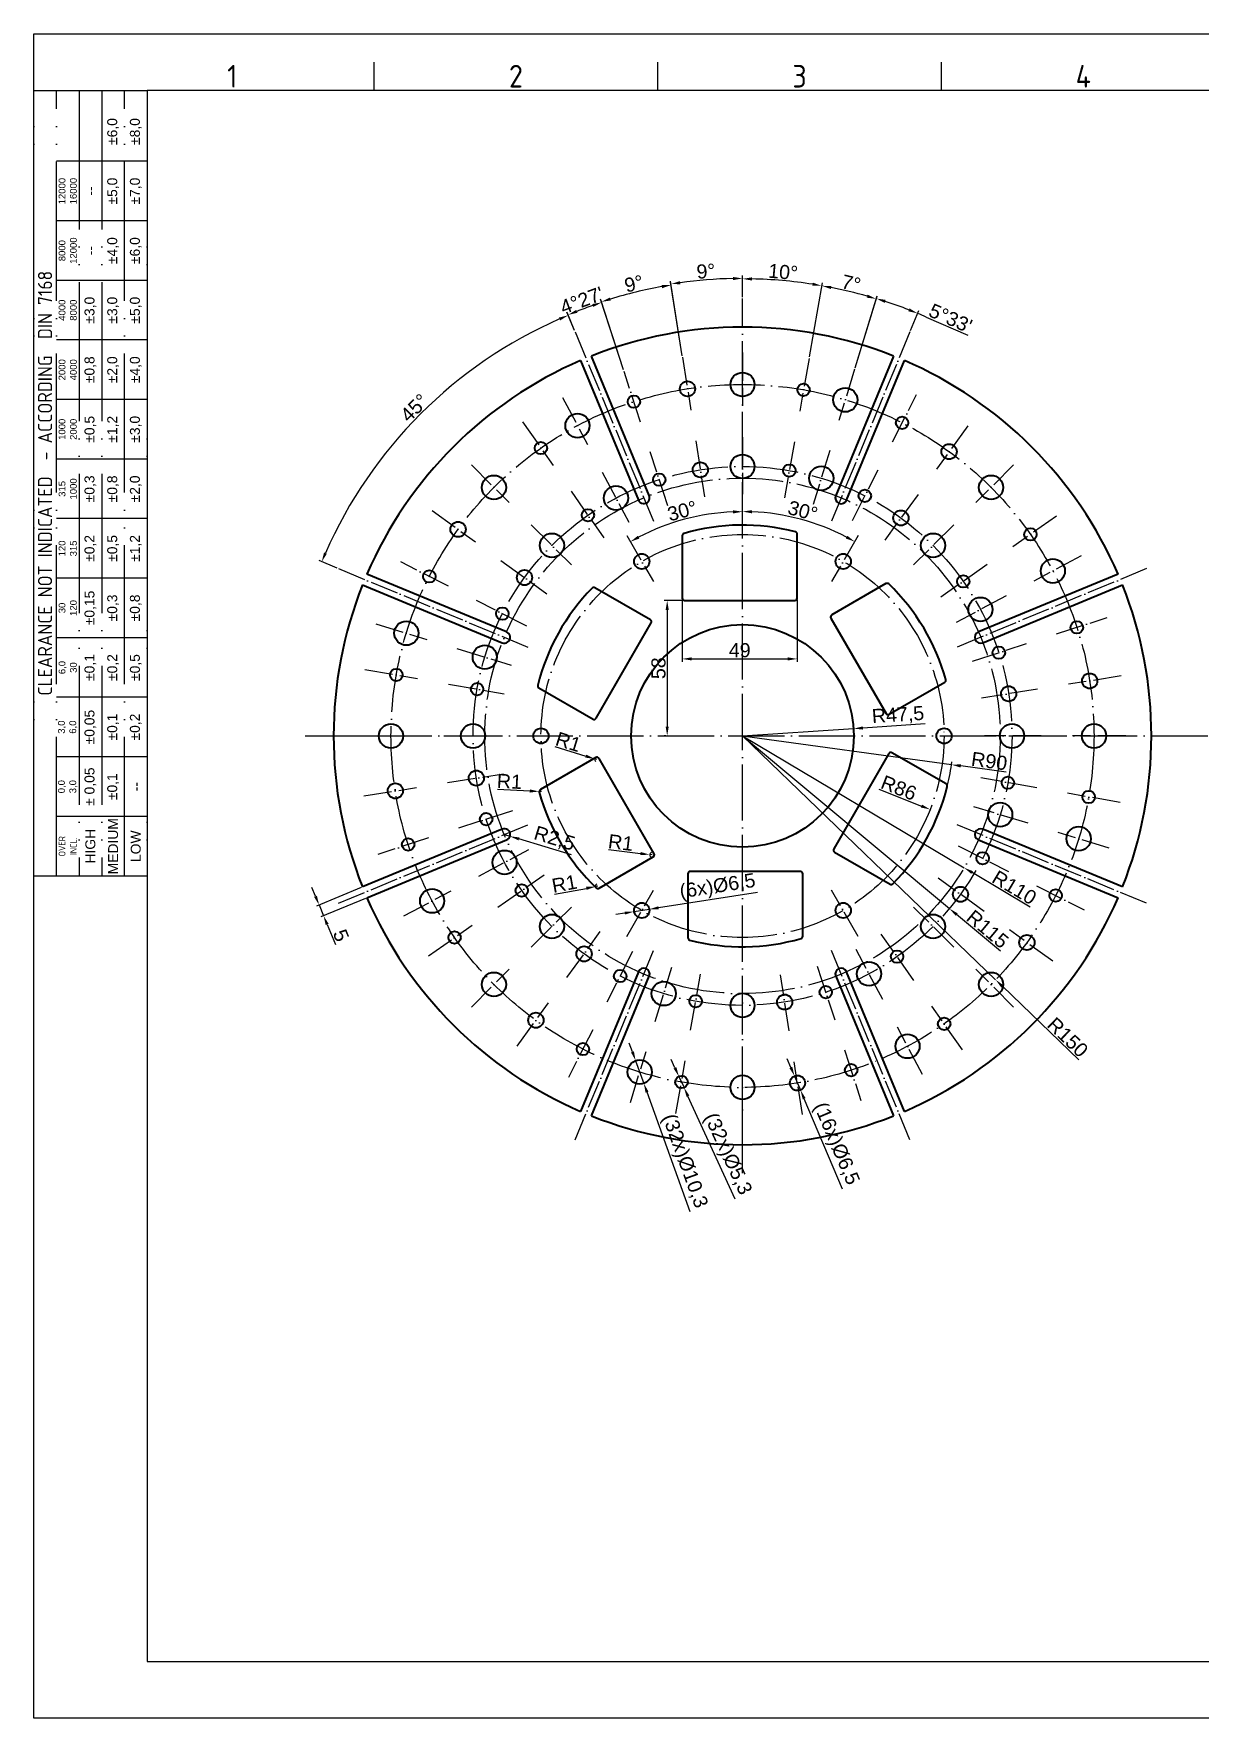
# Model space of a CAD drawing. Header units: millimetres. Extents: x 764 to 1780, y 1208 to 1927.
# Drawn here: x 764 to 1262, y 1208 to 1927 of the extents above; entities that cross this region are included whole.
import ezdxf
from ezdxf.enums import TextEntityAlignment as Align

# ---------------------------------------------------------------- set-up
doc = ezdxf.new("R2010")
doc.units = ezdxf.units.MM
doc.linetypes.add('ACAD_ISO04W100', pattern=[30, 24, -3, 0, -3])
doc.linetypes.add('ACAD_ISO05W100', pattern=[33, 24, -3, 0, -3, 0, -3])
for name, color, linetype, lineweight in [('AM_0', 7, 'Continuous', 40), ('AM_4', 1, 'ACAD_ISO04W100', 25), ('AM_5', 3, 'Continuous', 25), ('AM_BOR', 2, 'ACAD_ISO05W100', 35)]:
    doc.layers.add(name, color=color, linetype=linetype, lineweight=lineweight)
doc.styles.add('ACISOTS', font='isocp.shx', dxfattribs={"height": 1})
doc.styles.get("Standard").update_dxf_attribs({"font": 'arial.ttf'})
doc.dimstyles.new('ISO-25', dxfattribs={"dimtxt": 6, "dimasz": 4, "dimexe": 1.25, "dimexo": 0.625, "dimtad": 1, "dimtxsty": 'Standard', "dimcen": 4, "dimadec": 0, "dimazin": 0, "dimtfac": 1, "dimtmove": 0, "dimatfit": 3, "dimfxl": 1, "dimarcsym": 0})

# ---------------------------------------------------------------- blocks, each defined once
blk = doc.blocks.new('A3 ZTL')
for p, q in [((19.57, 280.82), (19.57, 9.78)), ((401.17, 280.82), (19.57, 280.82)), ((19.57, 9.78), (401.17, 9.78))]:
    blk.add_line(p, q)
at = {"layer": 'AM_BOR', "color": 135, "linetype": 'Continuous', "lineweight": 25}
for p, q in [((0, 0), (0, 290.61)), ((0, 290.61), (410.96, 290.61)), ((410.96, 0), (0, 0))]:
    blk.add_line(p, q, dxfattribs=at)
at = {"layer": 'AM_BOR', "color": 135, "lineweight": 25}
for p, q in [((58.71, 280.82), (58.71, 285.71)), ((107.63, 280.82), (107.63, 285.71)), ((156.56, 280.82), (156.56, 285.71)), ((3.91, 145.3), (3.91, 280.82)), ((7.83, 280.82), (7.83, 145.3)), ((11.74, 280.82), (11.74, 145.3)), ((15.66, 145.3), (15.66, 280.82)), ((19.57, 268.59), (3.91, 268.59)), ((19.57, 258.32), (3.91, 258.32)), ((19.57, 248.04), (3.91, 248.04)), ((19.57, 237.77), (3.91, 237.77)), ((19.57, 227.5), (3.91, 227.5)), ((19.57, 217.22), (3.91, 217.22)), ((19.57, 206.95), (3.91, 206.95)), ((19.57, 196.67), (3.91, 196.67)), ((19.57, 186.4), (3.91, 186.4)), ((19.57, 176.13), (3.91, 176.13)), ((19.57, 165.85), (3.91, 165.85)), ((19.57, 155.58), (3.91, 155.58))]:
    blk.add_line(p, q, dxfattribs=at)
blk.add_lwpolyline([(19.57, 145.3), (0, 145.3), (0, 280.82), (19.57, 280.82)], close=True, dxfattribs=at)
at = {"layer": 'AM_BOR', "color": 135, "lineweight": 25, "style": 'ACISOTS'}
for s, p in [('1', (34.25, 283.27)), ('2', (83.17, 283.27)), ('3', (132.09, 283.27)), ('4', (181.02, 283.27))]:
    blk.add_text(s, height=3.91, dxfattribs=at).set_placement(p, align=Align.MIDDLE)
at = {"layer": 'AM_BOR', "color": 135, "lineweight": 25, "attachment_point": 5, "rotation": 90}
for s, insert, char_height, width in [('±6,0', (13.7, 273.73), 1.712, 10.274), ('±8,0', (17.61, 273.73), 1.712, 10.274), ('12000\\P16000', (5.87, 263.45), 1.174, 10.274), ('±5,0', (13.7, 263.45), 1.712, 10.274), ('±7,0', (17.61, 263.45), 1.712, 10.274), ('--', (9.78, 263.45), 1.712, 10.274), ('8000\\P12000', (5.87, 253.18), 1.174, 10.274), ('--', (9.78, 253.18), 1.712, 10.274), ('±4,0', (13.7, 253.18), 1.712, 10.274), ('±6,0', (17.61, 253.18), 1.712, 10.274), ('{\\Fisocp.shx|c0;CLEARANCE NOT INDICATED  - ACCORDING  DIN 7168}', (1.96, 213.06), 2.4462, 135.5186), ('4000\\P8000', (5.87, 242.91), 1.174, 10.274), ('±3,0', (9.78, 242.91), 1.712, 10.274), ('±3,0', (13.7, 242.91), 1.712, 10.274), ('±5,0', (17.61, 242.91), 1.712, 10.274), ('2000\\P4000', (5.87, 232.63), 1.174, 10.274), ('±0,8', (9.78, 232.63), 1.712, 10.274), ('±2,0', (13.7, 232.63), 1.712, 10.274), ('±4,0', (17.61, 232.63), 1.712, 10.274), ('1000\\P2000', (5.87, 222.36), 1.174, 10.274), ('±0,5', (9.78, 222.36), 1.712, 10.274), ('±1,2', (13.7, 222.36), 1.712, 10.274), ('±3,0', (17.61, 222.36), 1.712, 10.274), ('315\\P1000', (5.87, 212.08), 1.174, 10.274), ('±0,3', (9.78, 212.08), 1.712, 10.274), ('±0,8', (13.7, 212.08), 1.712, 10.274), ('±2,0', (17.61, 212.08), 1.712, 10.274), ('±0,2', (9.78, 201.81), 1.712, 10.274), ('±0,5', (13.7, 201.81), 1.712, 10.274), ('±1,2', (17.61, 201.81), 1.712, 10.274), ('120\\P315', (5.87, 201.81), 1.174, 10.274), ('30\\P120', (5.87, 191.54), 1.174, 10.274), ('±0,15', (9.78, 191.54), 1.712, 10.274), ('±0,3', (13.7, 191.54), 1.712, 10.274), ('±0,8', (17.61, 191.54), 1.712, 10.274), ('±0,1', (9.78, 181.26), 1.712, 10.274), ('±0,2', (13.7, 181.26), 1.712, 10.274), ('±0,5', (17.61, 181.26), 1.712, 10.274), ('6,0\\P30', (5.87, 181.26), 1.174, 10.274), ('3,0\\P6,0', (5.87, 170.99), 1.174, 10.274), ('±0,05', (9.78, 170.99), 1.712, 10.274), ('±0,1', (13.7, 170.99), 1.712, 10.274), ('±0,2', (17.61, 170.99), 1.712, 10.274), ('± 0,05', (9.78, 160.71), 1.712, 10.274), ('\\pt4.69206;±0,1', (13.7, 160.71), 1.7123, 10.274), ('0,0\\P3,0', (5.87, 160.71), 1.174, 10.274), ('--', (17.61, 160.71), 1.712, 10.274), ('MEDIUM', (13.7, 150.44), 1.712, 10.274), ('{\\Fisocp.shx|c0;OVER\\PINCL.}', (5.87, 150.44), 1.1742, 10.274), ('HIGH', (9.78, 150.44), 1.712, 10.274), ('LOW', (17.61, 150.44), 1.712, 10.274)]:
    blk.add_mtext(s, dxfattribs=dict(at, insert=insert, char_height=char_height, width=width))
blk = doc.blocks.new('*U283')
at = {"layer": 'AM_0'}
for p, q in [((-14.74, 29.6), (9.94, -30)), ((14.56, -28.08), (-10.12, 31.52))]:
    blk.add_line(p, q, dxfattribs=at)
blk.add_arc((12.24, -29.02), 2.5, 202.5, 22.5, dxfattribs=at)
blk = doc.blocks.new('*U284')
at = {"layer": 'AM_5', "color": 0, "linetype": 'ByBlock', "lineweight": -2, "transparency": 16777216}
for p, rotation in [((1120.03, 1758.21), 315), ((935.28, 1681.36), 45.00000000000001), ((1196.72, 1681.74), 270), ((1196.88, 1573.45), 224.9999999999999), ((935.44, 1573.07), 90), ((1012.12, 1496.61), 135), ((1120.42, 1496.77), 180)]:
    blk.add_blockref('*U283', p, dxfattribs=dict(at, rotation=rotation))
blk.add_blockref('*U283', (1011.74, 1758.05), dxfattribs=at)
blk = doc.blocks.new('*D287')
at = {"layer": 'AM_5', "color": 0, "lineweight": -2, "ltscale": 0.5, "transparency": 16777216}
for p, q in [((1066.08, 1814.69), (1066.08, 1823.75)), ((1094.6, 1789.16), (1100.17, 1820.77))]:
    blk.add_line(p, q, dxfattribs=at)
blk.add_arc((1066.08, 1627.41), 195.09, 81.17475, 88.82525, dxfattribs=at)
at = {"layer": 'AM_5', "color": 0, "ltscale": 0.5, "transparency": 16777216}
for points in [[(1070.07, 1821.79), (1070.09, 1823.13), (1066.08, 1822.5)], [(1096.12, 1820.85), (1095.9, 1819.53), (1099.96, 1819.54)]]:
    blk.add_solid(points, dxfattribs=at)
at = {"layer": 'Defpoints', "color": 0, "ltscale": 0.5, "transparency": 16777216}
for p in [(1088.73, 1821.18), (1066.08, 1814.06), (1094.49, 1788.55), (1090.53, 1766.1), (1066.08, 1440.75)]:
    blk.add_point(p, dxfattribs=at)
at = {"layer": 'AM_5', "color": 0, "ltscale": 0.5, "transparency": 16777216, "insert": (1083.4, 1825.43), "char_height": 6, "attachment_point": 5, "rotation": 355}
blk.add_mtext('10°', dxfattribs=at)
blk = doc.blocks.new('*D288')
at = {"layer": 'AM_5', "color": 0, "lineweight": -2, "ltscale": 0.5, "transparency": 16777216}
for p, q in [((1094.6, 1789.16), (1100.17, 1820.77)), ((1114.1, 1784.48), (1123.48, 1815.17))]:
    blk.add_line(p, q, dxfattribs=at)
blk.add_arc((1066.08, 1627.41), 195.09, 74.17476, 78.82524, dxfattribs=at)
at = {"layer": 'AM_5', "color": 0, "ltscale": 0.5, "transparency": 16777216}
for points in [[(1103.77, 1818.14), (1104.01, 1819.46), (1099.96, 1819.54)], [(1119.47, 1815.74), (1119.09, 1814.47), (1123.12, 1813.97)]]:
    blk.add_solid(points, dxfattribs=at)
at = {"layer": 'Defpoints', "color": 0, "ltscale": 0.5, "transparency": 16777216}
for p in [(1115.48, 1816.14), (1094.49, 1788.55), (1113.92, 1783.88), (1090.53, 1766.1), (1107.25, 1762.08)]:
    blk.add_point(p, dxfattribs=at)
at = {"layer": 'AM_5', "color": 0, "ltscale": 0.5, "transparency": 16777216, "insert": (1112.47, 1820.63), "char_height": 6, "attachment_point": 5, "rotation": 346.5}
blk.add_mtext('7°', dxfattribs=at)
blk = doc.blocks.new('*D289')
at = {"layer": 'AM_5', "color": 0, "lineweight": -2, "ltscale": 0.5, "transparency": 16777216}
for p, q in [((1114.1, 1784.48), (1123.52, 1815.3)), ((1137.75, 1800.43), (1141.27, 1808.93)), ((1144.47, 1806.21), (1162.28, 1798.4))]:
    blk.add_line(p, q, dxfattribs=at)
for start, end in [(68.67393, 71.82607), (66.32607, 67.5)]:
    blk.add_arc((1066.08, 1627.41), 195.23, start, end, dxfattribs=at)
at = {"layer": 'AM_5', "color": 0, "ltscale": 0.5, "transparency": 16777216}
for points in [[(1126.77, 1812.26), (1127.17, 1813.53), (1123.16, 1814.11)], [(1137.33, 1809.89), (1136.83, 1808.65), (1140.79, 1807.78)]]:
    blk.add_solid(points, dxfattribs=at)
at = {"layer": 'Defpoints', "color": 0, "ltscale": 0.5, "transparency": 16777216}
for p in [(1129.1, 1812.19), (1137.51, 1799.85), (1113.92, 1783.88), (1107.25, 1762.08), (1103.89, 1718.68)]:
    blk.add_point(p, dxfattribs=at)
at = {"layer": 'AM_5', "color": 0, "ltscale": 0.5, "transparency": 16777216, "insert": (1154.86, 1805.68), "char_height": 6, "attachment_point": 5, "rotation": 336.32607}
blk.add_mtext("5%%D33'", dxfattribs=at)
blk = doc.blocks.new('*D290')
at = {"layer": 'AM_5', "color": 0, "lineweight": -2, "ltscale": 0.5, "transparency": 16777216}
for p, q in [((1040.38, 1789.64), (1035.33, 1821.52)), ((1066.08, 1814.69), (1066.08, 1823.94))]:
    blk.add_line(p, q, dxfattribs=at)
blk.add_arc((1066.08, 1627.41), 195.28, 91.17363, 97.82637, dxfattribs=at)
at = {"layer": 'AM_5', "color": 0, "ltscale": 0.5, "transparency": 16777216}
for points in [[(1039.58, 1820.21), (1039.39, 1821.53), (1035.53, 1820.28)], [(1062.07, 1823.31), (1062.09, 1821.98), (1066.08, 1822.69)]]:
    blk.add_solid(points, dxfattribs=at)
at = {"layer": 'Defpoints', "color": 0, "ltscale": 0.5, "transparency": 16777216}
for p in [(1055.86, 1822.42), (1066.08, 1814.06), (1040.48, 1789.02), (1044.05, 1766.5), (1066.08, 1440.75)]:
    blk.add_point(p, dxfattribs=at)
at = {"layer": 'AM_5', "color": 0, "ltscale": 0.5, "transparency": 16777216, "insert": (1050.47, 1825.76), "char_height": 6, "attachment_point": 5, "rotation": 4.5}
blk.add_mtext('9°', dxfattribs=at)
blk = doc.blocks.new('*D291')
at = {"layer": 'AM_5', "color": 0, "lineweight": -2, "ltscale": 0.5, "transparency": 16777216}
for p, q in [((1040.38, 1789.64), (1035.41, 1821.07)), ((1015.32, 1783.62), (1005.49, 1813.89))]:
    blk.add_line(p, q, dxfattribs=at)
blk.add_arc((1066.08, 1627.41), 194.83, 100.17635, 106.82365, dxfattribs=at)
at = {"layer": 'AM_5', "color": 0, "ltscale": 0.5, "transparency": 16777216}
for points in [[(1031.55, 1819.83), (1031.77, 1818.51), (1035.6, 1819.84)], [(1009.89, 1813.26), (1009.49, 1814.53), (1005.87, 1812.7)]]:
    blk.add_solid(points, dxfattribs=at)
at = {"layer": 'Defpoints', "color": 0, "ltscale": 0.5, "transparency": 16777216}
for p in [(1025.57, 1817.98), (1040.48, 1789.02), (1015.52, 1783.03), (1044.05, 1766.5), (1022.56, 1761.34)]:
    blk.add_point(p, dxfattribs=at)
at = {"layer": 'AM_5', "color": 0, "ltscale": 0.5, "transparency": 16777216, "insert": (1019.74, 1820.44), "char_height": 6, "attachment_point": 5, "rotation": 13.5}
blk.add_mtext('9°', dxfattribs=at)
blk = doc.blocks.new('*D292')
at = {"layer": 'AM_5', "color": 0, "lineweight": -2, "ltscale": 0.5, "transparency": 16777216}
for p, q in [((1015.32, 1783.62), (1005.58, 1813.61)), ((994.41, 1800.43), (991.16, 1808.29))]:
    blk.add_line(p, q, dxfattribs=at)
blk.add_arc((1066.08, 1627.41), 194.53, 109.17815, 111.32185, dxfattribs=at)
at = {"layer": 'AM_5', "color": 0, "ltscale": 0.5, "transparency": 16777216}
for points in [[(1001.96, 1811.77), (1002.39, 1810.51), (1005.96, 1812.42)], [(995.59, 1808), (995.1, 1809.24), (991.63, 1807.13)]]:
    blk.add_solid(points, dxfattribs=at)
at = {"layer": 'Defpoints', "color": 0, "ltscale": 0.5, "transparency": 16777216}
for p in [(1001.14, 1810.78), (994.65, 1799.85), (1015.52, 1783.03), (1022.56, 1761.34), (1028.27, 1718.68)]:
    blk.add_point(p, dxfattribs=at)
at = {"layer": 'AM_5', "color": 0, "ltscale": 0.5, "transparency": 16777216, "insert": (997.49, 1813.33), "char_height": 6, "attachment_point": 5, "rotation": 20.25}
blk.add_mtext("4%%d27'", dxfattribs=at)
blk = doc.blocks.new('*D293')
at = {"layer": 'AM_5', "color": 0, "lineweight": -2, "ltscale": 0.5, "transparency": 16777216}
for p, q in [((994.41, 1800.43), (991.23, 1808.1)), ((893.06, 1699.08), (885.39, 1702.25))]:
    blk.add_line(p, q, dxfattribs=at)
blk.add_arc((1066.08, 1627.41), 194.33, 113.67937, 156.32063, dxfattribs=at)
at = {"layer": 'AM_5', "color": 0, "ltscale": 0.5, "transparency": 16777216}
for points in [[(987.77, 1805.99), (988.29, 1804.76), (991.71, 1806.94)], [(888.72, 1705.19), (887.5, 1705.71), (886.54, 1701.77)]]:
    blk.add_solid(points, dxfattribs=at)
at = {"layer": 'Defpoints', "color": 0, "ltscale": 0.5, "transparency": 16777216}
for p in [(994.65, 1799.85), (947.78, 1781.58), (1028.27, 1718.68), (893.63, 1698.84), (974.8, 1665.21)]:
    blk.add_point(p, dxfattribs=at)
at = {"layer": 'AM_5', "color": 0, "ltscale": 0.5, "transparency": 16777216, "insert": (926.07, 1767.42), "char_height": 6, "attachment_point": 5, "rotation": 45}
blk.add_mtext('45°', dxfattribs=at)
blk = doc.blocks.new('*D294')
at = {"layer": 'AM_5', "color": 0, "lineweight": -2, "ltscale": 0.5, "transparency": 16777216}
blk.add_arc((1066.08, 1627.41), 95.72, 92.39457, 117.60543, dxfattribs=at)
at = {"layer": 'AM_5', "color": 0, "ltscale": 0.5, "transparency": 16777216}
for points in [[(1062.07, 1723.71), (1062.09, 1722.37), (1066.08, 1723.12)], [(1022.05, 1711.64), (1021.4, 1712.81), (1018.22, 1710.3)]]:
    blk.add_solid(points, dxfattribs=at)
at = {"layer": 'Defpoints', "color": 0, "ltscale": 0.5, "transparency": 16777216}
for p in [(1066.08, 1814.06), (1049.46, 1721.67), (1016.68, 1712.97), (1028.04, 1693.3), (1066.08, 1440.75)]:
    blk.add_point(p, dxfattribs=at)
at = {"layer": 'AM_5', "color": 0, "ltscale": 0.5, "transparency": 16777216, "insert": (1040.35, 1723.43), "char_height": 6, "attachment_point": 5, "rotation": 15}
blk.add_mtext('30°', dxfattribs=at)
blk = doc.blocks.new('*D295')
at = {"layer": 'AM_5', "color": 0, "lineweight": -2, "ltscale": 0.5, "transparency": 16777216}
blk.add_arc((1066.08, 1627.41), 95.77, 62.39325, 87.60675, dxfattribs=at)
at = {"layer": 'AM_5', "color": 0, "ltscale": 0.5, "transparency": 16777216}
for points in [[(1070.06, 1722.43), (1070.09, 1723.76), (1066.08, 1723.18)], [(1110.78, 1712.86), (1110.14, 1711.69), (1113.96, 1710.35)]]:
    blk.add_solid(points, dxfattribs=at)
at = {"layer": 'Defpoints', "color": 0, "ltscale": 0.5, "transparency": 16777216}
for p in [(1066.08, 1814.06), (1098.83, 1717.4), (1115.48, 1712.97), (1104.12, 1693.3), (1066.08, 1440.75)]:
    blk.add_point(p, dxfattribs=at)
at = {"layer": 'AM_5', "color": 0, "ltscale": 0.5, "transparency": 16777216, "insert": (1091.82, 1723.48), "char_height": 6, "attachment_point": 5, "rotation": 345}
blk.add_mtext('30°', dxfattribs=at)
blk = doc.blocks.new('*D296')
at = {"layer": 'AM_5', "color": 0, "lineweight": -2, "ltscale": 0.5, "transparency": 16777216}
for p, q in [((1040.39, 1685.61), (1040.39, 1659.03)), ((1089.39, 1685.61), (1089.39, 1659.03)), ((1044.39, 1660.28), (1085.39, 1660.28))]:
    blk.add_line(p, q, dxfattribs=at)
at = {"layer": 'AM_5', "color": 0, "ltscale": 0.5, "transparency": 16777216}
for points in [[(1044.39, 1660.95), (1044.39, 1659.62), (1040.39, 1660.28)], [(1085.39, 1660.95), (1085.39, 1659.62), (1089.39, 1660.28)]]:
    blk.add_solid(points, dxfattribs=at)
at = {"layer": 'Defpoints', "color": 0, "ltscale": 0.5, "transparency": 16777216}
for p in [(1040.39, 1686.23), (1089.39, 1686.23), (1089.39, 1660.28)]:
    blk.add_point(p, dxfattribs=at)
at = {"layer": 'AM_5', "color": 0, "ltscale": 0.5, "transparency": 16777216, "insert": (1064.89, 1663.97), "char_height": 6, "attachment_point": 5}
blk.add_mtext('49', dxfattribs=at)
blk = doc.blocks.new('*D297')
at = {"layer": 'AM_5', "color": 0, "lineweight": -2, "ltscale": 0.5, "transparency": 16777216}
for p, q in [((1040.77, 1685.23), (1032.69, 1685.23)), ((1033.94, 1681.23), (1033.94, 1631.41)), ((1033.31, 1627.41), (1032.69, 1627.41))]:
    blk.add_line(p, q, dxfattribs=at)
at = {"layer": 'AM_5', "color": 0, "ltscale": 0.5, "transparency": 16777216}
for points in [[(1033.27, 1681.23), (1034.6, 1681.23), (1033.94, 1685.23)], [(1033.27, 1631.41), (1034.6, 1631.41), (1033.94, 1627.41)]]:
    blk.add_solid(points, dxfattribs=at)
at = {"layer": 'Defpoints', "color": 0, "ltscale": 0.5, "transparency": 16777216}
for p in [(1041.39, 1685.23), (1033.94, 1627.41), (1033.94, 1627.41)]:
    blk.add_point(p, dxfattribs=at)
at = {"layer": 'AM_5', "color": 0, "ltscale": 0.5, "transparency": 16777216, "insert": (1030.25, 1656.32), "char_height": 6, "attachment_point": 5, "rotation": 90}
blk.add_mtext('58', dxfattribs=at)
blk = doc.blocks.new('*D298')
at = {"layer": 'AM_5', "color": 0, "lineweight": -2, "ltscale": 0.5, "transparency": 16777216}
for p, q in [((1066.08, 1627.41), (1155.24, 1615.15)), ((1178.59, 1611.94), (1159.2, 1614.6))]:
    blk.add_line(p, q, dxfattribs=at)
blk.add_arc((1066.08, 1627.41), 90, 346.50262, 352.96636, dxfattribs=at)
at = {"layer": 'AM_5', "color": 0, "ltscale": 0.5, "transparency": 16777216}
blk.add_solid([(1159.29, 1615.26), (1159.11, 1613.94), (1155.24, 1615.15)], dxfattribs=at)
at = {"layer": 'Defpoints', "color": 0, "ltscale": 0.5, "transparency": 16777216}
for p in [(1066.08, 1627.41), (1155.24, 1615.15)]:
    blk.add_point(p, dxfattribs=at)
at = {"layer": 'AM_5', "color": 0, "ltscale": 0.5, "transparency": 16777216, "insert": (1171.38, 1616.65), "char_height": 6, "attachment_point": 5, "rotation": 352.17059}
blk.add_mtext('R90', dxfattribs=at)
blk = doc.blocks.new('*D299')
at = {"layer": 'AM_5', "color": 0, "lineweight": -2, "ltscale": 0.5, "transparency": 16777216}
for p, q in [((1144.03, 1632.54), (1117.47, 1630.79)), ((1066.08, 1627.41), (1113.48, 1630.53))]:
    blk.add_line(p, q, dxfattribs=at)
at = {"layer": 'AM_5', "color": 0, "ltscale": 0.5, "transparency": 16777216}
blk.add_solid([(1117.42, 1631.46), (1117.51, 1630.13), (1113.48, 1630.53)], dxfattribs=at)
at = {"layer": 'Defpoints', "color": 0, "ltscale": 0.5, "transparency": 16777216}
for p in [(1066.08, 1627.41), (1113.48, 1630.53)]:
    blk.add_point(p, dxfattribs=at)
at = {"layer": 'AM_5', "color": 0, "ltscale": 0.5, "transparency": 16777216, "insert": (1132.47, 1636.01), "char_height": 6, "attachment_point": 5, "rotation": 3.77011}
blk.add_mtext('R47,5', dxfattribs=at)
blk = doc.blocks.new('*D300')
at = {"layer": 'AM_5', "color": 0, "lineweight": -2, "ltscale": 0.5, "transparency": 16777216}
blk.add_line((1124.19, 1604.63), (1142.42, 1597.49), dxfattribs=at)
at = {"layer": 'AM_5', "color": 0, "ltscale": 0.5, "transparency": 16777216}
blk.add_solid([(1142.67, 1598.11), (1142.18, 1596.86), (1146.15, 1596.03)], dxfattribs=at)
at = {"layer": 'Defpoints', "color": 0, "ltscale": 0.5, "transparency": 16777216}
for p in [(1066.08, 1627.41), (1146.15, 1596.03)]:
    blk.add_point(p, dxfattribs=at)
at = {"layer": 'AM_5', "color": 0, "ltscale": 0.5, "transparency": 16777216, "insert": (1132.79, 1605.22), "char_height": 6, "attachment_point": 5, "rotation": 338.59878}
blk.add_mtext('R86', dxfattribs=at)
blk = doc.blocks.new('*D301')
at = {"layer": 'AM_5', "color": 0, "lineweight": -2, "ltscale": 0.5, "transparency": 16777216}
for p, q in [((1066.08, 1627.41), (1160.61, 1571.16)), ((1188.89, 1554.33), (1164.05, 1569.12))]:
    blk.add_line(p, q, dxfattribs=at)
at = {"layer": 'AM_5', "color": 0, "ltscale": 0.5, "transparency": 16777216}
blk.add_solid([(1164.39, 1569.69), (1163.71, 1568.54), (1160.61, 1571.16)], dxfattribs=at)
at = {"layer": 'Defpoints', "color": 0, "ltscale": 0.5, "transparency": 16777216}
for p in [(1066.08, 1627.41), (1160.61, 1571.16)]:
    blk.add_point(p, dxfattribs=at)
at = {"layer": 'AM_5', "color": 0, "ltscale": 0.5, "transparency": 16777216, "insert": (1182.09, 1562.68), "char_height": 6, "attachment_point": 5, "rotation": 329.24845}
blk.add_mtext('R110', dxfattribs=at)
blk = doc.blocks.new('*D302')
at = {"layer": 'AM_5', "color": 0, "lineweight": -2, "ltscale": 0.5, "transparency": 16777216}
for p, q in [((1066.08, 1627.41), (1154.38, 1553.73)), ((1176.1, 1535.61), (1157.45, 1551.17))]:
    blk.add_line(p, q, dxfattribs=at)
at = {"layer": 'AM_5', "color": 0, "ltscale": 0.5, "transparency": 16777216}
blk.add_solid([(1157.88, 1551.68), (1157.02, 1550.66), (1154.38, 1553.73)], dxfattribs=at)
at = {"layer": 'Defpoints', "color": 0, "ltscale": 0.5, "transparency": 16777216}
for p in [(1066.08, 1627.41), (1154.38, 1553.73)]:
    blk.add_point(p, dxfattribs=at)
at = {"layer": 'AM_5', "color": 0, "ltscale": 0.5, "transparency": 16777216, "insert": (1170.68, 1544.94), "char_height": 6, "attachment_point": 5, "rotation": 320.15979}
blk.add_mtext('R115', dxfattribs=at)
blk = doc.blocks.new('*D303')
at = {"layer": 'AM_5', "color": 0, "lineweight": -2, "ltscale": 0.5, "transparency": 16777216}
for p, q in [((1066.08, 1627.41), (1174.08, 1523.31)), ((1209.59, 1489.09), (1176.96, 1520.54))]:
    blk.add_line(p, q, dxfattribs=at)
at = {"layer": 'AM_5', "color": 0, "ltscale": 0.5, "transparency": 16777216}
blk.add_solid([(1177.42, 1521.02), (1176.5, 1520.06), (1174.08, 1523.31)], dxfattribs=at)
at = {"layer": 'Defpoints', "color": 0, "ltscale": 0.5, "transparency": 16777216}
for p in [(1066.08, 1627.41), (1174.08, 1523.31)]:
    blk.add_point(p, dxfattribs=at)
at = {"layer": 'AM_5', "color": 0, "ltscale": 0.5, "transparency": 16777216, "insert": (1204.86, 1498.77), "char_height": 6, "attachment_point": 5, "rotation": 316.05574}
blk.add_mtext('R150', dxfattribs=at)
blk = doc.blocks.new('*D304')
at = {"layer": 'AM_5', "color": 0, "lineweight": -2, "ltscale": 0.5, "transparency": 16777216}
for p, q in [((961.57, 1604.63), (975.31, 1603.91)), ((980.31, 1603.65), (979.31, 1603.7))]:
    blk.add_line(p, q, dxfattribs=at)
at = {"layer": 'AM_5', "color": 0, "ltscale": 0.5, "transparency": 16777216}
blk.add_solid([(975.35, 1604.58), (975.28, 1603.24), (979.31, 1603.7)], dxfattribs=at)
at = {"layer": 'Defpoints', "color": 0, "ltscale": 0.5, "transparency": 16777216}
for p in [(979.31, 1603.7), (980.31, 1603.65)]:
    blk.add_point(p, dxfattribs=at)
at = {"layer": 'AM_5', "color": 0, "ltscale": 0.5, "transparency": 16777216, "insert": (966.63, 1608.01), "char_height": 6, "attachment_point": 5, "rotation": 357.01587}
blk.add_mtext('R1', dxfattribs=at)
blk = doc.blocks.new('*D305')
at = {"layer": 'AM_5', "color": 0, "lineweight": -2, "ltscale": 0.5, "transparency": 16777216}
for p, q in [((986.04, 1622.84), (999.2, 1618.79)), ((1003.98, 1617.32), (1003.02, 1617.61))]:
    blk.add_line(p, q, dxfattribs=at)
blk.add_arc((1003.98, 1617.32), 1, 155.80986, 234.5119, dxfattribs=at)
at = {"layer": 'AM_5', "color": 0, "ltscale": 0.5, "transparency": 16777216}
blk.add_solid([(999.39, 1619.42), (999, 1618.15), (1003.02, 1617.61)], dxfattribs=at)
at = {"layer": 'Defpoints', "color": 0, "ltscale": 0.5, "transparency": 16777216}
for p in [(1003.02, 1617.61), (1003.98, 1617.32)]:
    blk.add_point(p, dxfattribs=at)
at = {"layer": 'AM_5', "color": 0, "ltscale": 0.5, "transparency": 16777216, "insert": (991.78, 1624.88), "char_height": 6, "attachment_point": 5, "rotation": 342.89217}
blk.add_mtext('R1', dxfattribs=at)
blk = doc.blocks.new('*D306')
at = {"layer": 'AM_5', "color": 0, "lineweight": -2, "ltscale": 0.5, "transparency": 16777216}
for p, q in [((985.92, 1559.86), (999.45, 1562.36)), ((1004.37, 1563.27), (1003.39, 1563.09))]:
    blk.add_line(p, q, dxfattribs=at)
blk.add_arc((1004.37, 1563.27), 1, 118.84411, 226.10473, dxfattribs=at)
at = {"layer": 'AM_5', "color": 0, "ltscale": 0.5, "transparency": 16777216}
blk.add_solid([(999.33, 1563.02), (999.58, 1561.71), (1003.39, 1563.09)], dxfattribs=at)
at = {"layer": 'Defpoints', "color": 0, "ltscale": 0.5, "transparency": 16777216}
for p in [(1003.39, 1563.09), (1004.37, 1563.27)]:
    blk.add_point(p, dxfattribs=at)
at = {"layer": 'AM_5', "color": 0, "ltscale": 0.5, "transparency": 16777216, "insert": (990.06, 1564.33), "char_height": 6, "attachment_point": 5, "rotation": 10.46383}
blk.add_mtext('R1', dxfattribs=at)
blk = doc.blocks.new('*D307')
at = {"layer": 'AM_5', "color": 0, "lineweight": -2, "ltscale": 0.5, "transparency": 16777216}
for p, q in [((1008.85, 1578.89), (1022.51, 1577.22)), ((1027.48, 1576.61), (1026.48, 1576.73))]:
    blk.add_line(p, q, dxfattribs=at)
blk.add_arc((1027.48, 1576.61), 1, 101.39723, 264.19014, dxfattribs=at)
at = {"layer": 'AM_5', "color": 0, "ltscale": 0.5, "transparency": 16777216}
blk.add_solid([(1022.6, 1577.88), (1022.43, 1576.56), (1026.48, 1576.73)], dxfattribs=at)
at = {"layer": 'Defpoints', "color": 0, "ltscale": 0.5, "transparency": 16777216}
for p in [(1026.48, 1576.73), (1027.48, 1576.61)]:
    blk.add_point(p, dxfattribs=at)
at = {"layer": 'AM_5', "color": 0, "ltscale": 0.5, "transparency": 16777216, "insert": (1014.14, 1581.91), "char_height": 6, "attachment_point": 5, "rotation": 353.01695}
blk.add_mtext('R1', dxfattribs=at)
blk = doc.blocks.new('*D308')
at = {"layer": 'AM_5', "color": 0, "lineweight": -2, "ltscale": 0.5, "transparency": 16777216}
for p, q in [((964.45, 1585.31), (966.85, 1584.59)), ((993.13, 1576.62), (970.67, 1583.43))]:
    blk.add_line(p, q, dxfattribs=at)
at = {"layer": 'AM_5', "color": 0, "ltscale": 0.5, "transparency": 16777216}
blk.add_solid([(970.87, 1584.06), (970.48, 1582.79), (966.85, 1584.59)], dxfattribs=at)
at = {"layer": 'Defpoints', "color": 0, "ltscale": 0.5, "transparency": 16777216}
for p in [(964.45, 1585.31), (966.85, 1584.59)]:
    blk.add_point(p, dxfattribs=at)
at = {"layer": 'AM_5', "color": 0, "ltscale": 0.5, "transparency": 16777216, "insert": (985.77, 1583.27), "char_height": 6, "attachment_point": 5, "rotation": 343.13671}
blk.add_mtext('R2,5', dxfattribs=at)
blk = doc.blocks.new('*D309')
at = {"layer": 'AM_5', "color": 0, "lineweight": -2, "ltscale": 0.5, "transparency": 16777216}
for p, q in [((883.85, 1558.96), (882.32, 1562.66)), ((903.34, 1562.71), (884.23, 1554.79)), ((885.39, 1555.27), (887.3, 1550.65)), ((905.26, 1558.09), (886.14, 1550.17)), ((888.83, 1546.95), (892.36, 1538.43))]:
    blk.add_line(p, q, dxfattribs=at)
at = {"layer": 'AM_5', "color": 0, "ltscale": 0.5, "transparency": 16777216}
for points in [[(884.47, 1559.22), (883.24, 1558.71), (885.39, 1555.27)], [(889.45, 1547.21), (888.21, 1546.7), (887.3, 1550.65)]]:
    blk.add_solid(points, dxfattribs=at)
at = {"layer": 'Defpoints', "color": 0, "ltscale": 0.5, "transparency": 16777216}
for p in [(903.92, 1562.94), (905.83, 1558.33), (887.3, 1550.65)]:
    blk.add_point(p, dxfattribs=at)
at = {"layer": 'AM_5', "color": 0, "ltscale": 0.5, "transparency": 16777216, "insert": (894.76, 1542.25), "char_height": 6, "attachment_point": 5, "rotation": 292.5}
blk.add_mtext('5', dxfattribs=at)
blk = doc.blocks.new('*D310')
at = {"layer": 'AM_5', "color": 0, "lineweight": -2, "ltscale": 0.5, "transparency": 16777216}
for p, q in [((1072.53, 1560.62), (1030.24, 1554.04)), ((1019.87, 1552.43), (1026.29, 1553.43)), ((1015.91, 1551.81), (1011.96, 1551.2))]:
    blk.add_line(p, q, dxfattribs=at)
at = {"layer": 'AM_5', "color": 0, "ltscale": 0.5, "transparency": 16777216}
for points in [[(1030.14, 1554.7), (1030.34, 1553.38), (1026.29, 1553.43)], [(1015.81, 1552.47), (1016.02, 1551.16), (1019.87, 1552.43)]]:
    blk.add_solid(points, dxfattribs=at)
at = {"layer": 'Defpoints', "color": 0, "ltscale": 0.5, "transparency": 16777216}
for p in [(1026.29, 1553.43), (1019.87, 1552.43)]:
    blk.add_point(p, dxfattribs=at)
at = {"layer": 'AM_5', "color": 0, "ltscale": 0.5, "transparency": 16777216, "insert": (1055.51, 1562.64), "char_height": 6, "attachment_point": 5, "rotation": 8.8363}
blk.add_mtext('(6x)%%c6,5', dxfattribs=at)
blk = doc.blocks.new('*D311')
at = {"layer": 'AM_5', "color": 0, "lineweight": -2, "ltscale": 0.5, "transparency": 16777216}
for p, q in [((1019.11, 1492.57), (1017.75, 1496.33)), ((1020.47, 1488.8), (1023.97, 1479.12)), ((1043.78, 1424.33), (1025.33, 1475.36))]:
    blk.add_line(p, q, dxfattribs=at)
at = {"layer": 'AM_5', "color": 0, "ltscale": 0.5, "transparency": 16777216}
for points in [[(1019.74, 1492.79), (1018.49, 1492.34), (1020.47, 1488.8)], [(1025.96, 1475.58), (1024.71, 1475.13), (1023.97, 1479.12)]]:
    blk.add_solid(points, dxfattribs=at)
at = {"layer": 'Defpoints', "color": 0, "ltscale": 0.5, "transparency": 16777216}
for p in [(1020.47, 1488.8), (1023.97, 1479.12)]:
    blk.add_point(p, dxfattribs=at)
at = {"layer": 'AM_5', "color": 0, "ltscale": 0.5, "transparency": 16777216, "insert": (1040.93, 1445.78), "char_height": 6, "attachment_point": 5, "rotation": 289.87184}
blk.add_mtext('(32x)%%c10,3', dxfattribs=at)
blk = doc.blocks.new('*D312')
at = {"layer": 'AM_5', "color": 0, "lineweight": -2, "ltscale": 0.5, "transparency": 16777216}
for p, q in [((1037.26, 1485.73), (1035.59, 1489.37)), ((1038.93, 1482.09), (1041.14, 1477.28)), ((1062.93, 1429.75), (1042.8, 1473.64))]:
    blk.add_line(p, q, dxfattribs=at)
at = {"layer": 'AM_5', "color": 0, "ltscale": 0.5, "transparency": 16777216}
for points in [[(1037.87, 1486.01), (1036.65, 1485.45), (1038.93, 1482.09)], [(1043.41, 1473.92), (1042.2, 1473.36), (1041.14, 1477.28)]]:
    blk.add_solid(points, dxfattribs=at)
at = {"layer": 'Defpoints', "color": 0, "ltscale": 0.5, "transparency": 16777216}
for p in [(1038.93, 1482.09), (1041.14, 1477.28)]:
    blk.add_point(p, dxfattribs=at)
at = {"layer": 'AM_5', "color": 0, "ltscale": 0.5, "transparency": 16777216, "insert": (1059.28, 1448.78), "char_height": 6, "attachment_point": 5, "rotation": 294.63071}
blk.add_mtext('(32x)%%c5,3', dxfattribs=at)
blk = doc.blocks.new('*D313')
at = {"layer": 'AM_5', "color": 0, "lineweight": -2, "ltscale": 0.5, "transparency": 16777216}
for p, q in [((1086.71, 1485.93), (1085.14, 1489.61)), ((1088.27, 1482.24), (1090.81, 1476.26)), ((1108.77, 1434.02), (1092.38, 1472.58))]:
    blk.add_line(p, q, dxfattribs=at)
at = {"layer": 'AM_5', "color": 0, "ltscale": 0.5, "transparency": 16777216}
for points in [[(1087.32, 1486.19), (1086.09, 1485.66), (1088.27, 1482.24)], [(1092.99, 1472.84), (1091.77, 1472.32), (1090.81, 1476.26)]]:
    blk.add_solid(points, dxfattribs=at)
at = {"layer": 'Defpoints', "color": 0, "ltscale": 0.5, "transparency": 16777216}
for p in [(1088.27, 1482.24), (1090.81, 1476.26)]:
    blk.add_point(p, dxfattribs=at)
at = {"layer": 'AM_5', "color": 0, "ltscale": 0.5, "transparency": 16777216, "insert": (1105.65, 1453.17), "char_height": 6, "attachment_point": 5, "rotation": 293.02499}
blk.add_mtext('(16x)%%c6,5', dxfattribs=at)

msp = doc.modelspace()

# ---------------------------------------------------------------- linework, layer by layer
at = {"layer": 'AM_0'}
for p, q in [((1040.39, 1712.914), (1040.39, 1686.233)), ((1089.39, 1686.233), (1089.39, 1713.564)), ((1026.789, 1677.009), (1003.12, 1690.674)), ((1127.286, 1692.407), (1104.18, 1679.066)), ((1041.39, 1685.233), (1088.39, 1685.233)), ((1003.655, 1634.939), (1027.155, 1675.643)), ((1103.814, 1677.7), (1127.314, 1636.997)), ((979.183, 1647.914), (1002.289, 1634.573)), ((1128.68, 1636.631), (1152.349, 1650.297)), ((1003.477, 1618.182), (979.808, 1604.516)), ((1128.502, 1619.874), (1105.002, 1579.17)), ((1152.974, 1606.899), (1129.868, 1620.24)), ((1028.343, 1577.113), (1004.843, 1617.816)), ((1004.871, 1562.406), (1027.977, 1575.747)), ((1105.368, 1577.804), (1129.037, 1564.139)), ((1042.767, 1568.58), (1042.767, 1541.249)), ((1090.767, 1569.58), (1043.767, 1569.58)), ((1091.767, 1541.899), (1091.767, 1568.58))]:
    msp.add_line(p, q, dxfattribs=at)
for centre, radius in [((1042.613, 1775.56), 3.25), ((1066.079, 1777.407), 5.15), ((1092.126, 1775.128), 2.65), ((1019.726, 1770.065), 2.65), ((1109.934, 1770.852), 5.15), ((995.658, 1759.849), 5.15), ((1134.177, 1761.058), 2.65), ((980.042, 1750.279), 2.65), ((1066.079, 1742.407), 5.15), ((1154.246, 1748.759), 3.25), ((1048.089, 1740.991), 3.25), ((1086.048, 1740.659), 2.65), ((1099.701, 1737.382), 5.15), ((960.013, 1733.473), 5.15), ((1012.089, 1728.946), 5.15), ((1030.542, 1736.778), 2.65), ((1172.145, 1733.473), 5.15), ((1118.287, 1729.872), 2.65), ((944.726, 1715.574), 3.25), ((1000.117, 1721.609), 2.65), ((1133.674, 1720.443), 3.25), ((984.761, 1708.724), 5.15), ((1147.396, 1708.724), 5.15), ((1188.951, 1713.443), 2.65), ((1023.079, 1701.885), 3.25), ((1109.079, 1701.885), 3.25), ((932.428, 1695.505), 2.65), ((973.042, 1695.002), 3.25), ((1198.521, 1697.827), 5.15), ((1160.281, 1693.368), 2.65), ((1167.618, 1681.396), 5.15), ((922.633, 1671.262), 5.15), ((963.613, 1679.615), 2.65), ((1208.737, 1673.759), 2.65), ((1066.079, 1627.407), 47.5), ((956.103, 1661.029), 5.15), ((1175.45, 1662.943), 2.65), ((918.357, 1653.454), 2.65), ((1214.232, 1650.872), 3.25), ((952.826, 1647.376), 2.65), ((1179.663, 1645.397), 3.25), ((916.079, 1627.407), 5.15), ((951.079, 1627.407), 5.15), ((1181.079, 1627.407), 5.15), ((1216.079, 1627.407), 5.15), ((980.079, 1627.407), 3.25), ((1152.079, 1627.407), 3.25), ((952.494, 1609.417), 3.25), ((917.925, 1603.941), 3.25), ((1179.331, 1607.437), 2.65), ((1213.8, 1601.359), 2.65), ((1176.054, 1593.784), 5.15), ((956.707, 1591.87), 2.65), ((923.42, 1581.054), 2.65), ((1209.524, 1583.551), 5.15), ((964.54, 1573.417), 5.15), ((1168.544, 1575.198), 2.65), ((933.636, 1556.986), 5.15), ((971.876, 1561.445), 2.65), ((1159.115, 1559.811), 3.25), ((1199.73, 1559.308), 2.65), ((1023.079, 1552.928), 3.25), ((1109.079, 1552.928), 3.25), ((984.761, 1546.089), 5.15), ((1147.396, 1546.089), 5.15), ((943.206, 1541.37), 2.65), ((1187.431, 1539.239), 3.25), ((998.483, 1534.37), 3.25), ((1132.04, 1533.204), 2.65), ((960.013, 1521.341), 5.15), ((1013.87, 1524.941), 2.65), ((1120.068, 1525.868), 5.15), ((1172.145, 1521.341), 5.15), ((1032.456, 1517.431), 5.15), ((1066.079, 1512.407), 5.15), ((1101.615, 1518.035), 2.65), ((1046.109, 1514.154), 2.65), ((1084.069, 1513.822), 3.25), ((977.911, 1506.054), 3.25), ((1152.115, 1504.534), 2.65), ((997.98, 1493.756), 2.65), ((1136.499, 1494.964), 5.15), ((1022.223, 1483.961), 5.15), ((1040.031, 1479.685), 2.65), ((1066.079, 1477.407), 5.15), ((1089.544, 1479.253), 3.25), ((1112.431, 1484.748), 2.65)]:
    msp.add_circle(centre, radius, dxfattribs=at)
for centre, radius, start, end in [((1066.079, 1627.407), 174.5, 68.320885, 111.679115), ((1066.079, 1627.407), 174.5, 113.320885, 156.679115), ((1066.079, 1627.407), 174.5, 23.320885, 66.679115), ((1041.39, 1712.914), 1, 106.104728, 180), ((1066.079, 1627.407), 90, 75.481301, 106.104728), ((1088.39, 1713.564), 1, 0, 75.481301), ((1066.079, 1627.407), 174.5, 158.320885, 201.679115), ((1066.079, 1627.407), 90, 135.481301, 166.104728), ((1002.62, 1689.808), 1, 60, 135.481301), ((1127.786, 1691.541), 1, 46.104728, 120), ((1066.079, 1627.407), 90, 15.481301, 46.104728), ((1066.079, 1627.407), 174.5, 338.320885, 21.679115), ((1041.39, 1686.233), 1, 180, 270), ((1088.39, 1686.233), 1, 270, 0), ((1026.289, 1676.143), 1, 330, 60), ((1104.68, 1678.2), 1, 120, 210), ((979.683, 1648.78), 1, 166.104728, 240), ((1151.849, 1651.163), 1, 300, 15.481301), ((1002.789, 1635.439), 1, 240, 330), ((1128.18, 1637.497), 1, 210, 300), ((1003.977, 1617.316), 1, 30, 120), ((1129.368, 1619.374), 1, 60, 150), ((980.308, 1603.65), 1, 120, 195.481301), ((1066.079, 1627.407), 90, 315.481301, 346.104728), ((1152.474, 1606.033), 1, 346.104728, 60), ((1066.079, 1627.407), 90, 195.481301, 226.104728), ((1027.477, 1576.613), 1, 300, 30), ((1105.868, 1578.67), 1, 150, 240), ((1043.767, 1568.58), 1, 90, 180), ((1090.767, 1568.58), 1, 0, 90), ((1004.371, 1563.272), 1, 226.104728, 300), ((1129.537, 1565.005), 1, 240, 315.481301), ((1066.079, 1627.407), 174.5, 203.320885, 246.679115), ((1066.079, 1627.407), 174.5, 293.320885, 336.679115), ((1043.767, 1541.249), 1, 180, 255.481301), ((1066.079, 1627.407), 90, 255.481301, 286.104728), ((1090.767, 1541.899), 1, 286.104728, 0), ((1066.079, 1627.407), 174.5, 248.320885, 291.679115)]:
    msp.add_arc(centre, radius, start, end, dxfattribs=at)
at = {"layer": 'AM_4'}
for p, q in [((1066.079, 1440.752), (1066.079, 1814.061)), ((879.424, 1627.407), (1409.207, 1627.407))]:
    msp.add_line(p, q, dxfattribs=at)
at = {"layer": 'AM_4', "ltscale": 0.5}
for p, q in [((994.649, 1799.853), (1028.27, 1718.684)), ((1137.508, 1799.853), (1103.887, 1718.684)), ((1066.079, 1791.034), (1066.079, 1768.237)), ((1040.482, 1789.019), (1044.048, 1766.503)), ((1094.492, 1788.548), (1090.533, 1766.097)), ((1113.918, 1783.884), (1107.253, 1762.083)), ((1022.56, 1761.344), (1015.515, 1783.025)), ((989.26, 1771.881), (999.963, 1751.752)), ((1130.014, 1752.887), (1140.364, 1773.199)), ((972.226, 1761.442), (985.302, 1742.768)), ((1066.079, 1754.869), (1066.079, 1730.666)), ((1162.256, 1759.784), (1148.857, 1741.341)), ((1034.17, 1725.612), (1026.69, 1748.631)), ((1046.139, 1753.3), (1049.925, 1729.395)), ((1088.212, 1752.933), (1084.009, 1729.098)), ((1103.345, 1749.3), (1096.269, 1726.154)), ((950.377, 1743.108), (966.496, 1726.989)), ((1112.958, 1719.412), (1123.945, 1740.977)), ((1181.78, 1743.108), (1165.661, 1726.989)), ((1006.238, 1739.95), (1017.601, 1718.58)), ((992.969, 1731.818), (1006.851, 1711.992)), ((1140.999, 1730.526), (1126.773, 1710.945)), ((933.702, 1723.584), (952.144, 1710.185)), ((1200.114, 1721.259), (1181.44, 1708.184)), ((975.949, 1717.536), (993.063, 1700.422)), ((1016.68, 1712.968), (1028.037, 1693.297)), ((1115.478, 1712.968), (1104.12, 1693.297)), ((1156.208, 1717.536), (1139.094, 1700.422)), ((1210.553, 1704.225), (1190.424, 1693.522)), ((893.632, 1698.836), (974.801, 1665.215)), ((940.598, 1691.342), (920.286, 1701.692)), ((962.959, 1702.327), (982.54, 1688.101)), ((1170.49, 1700.516), (1150.664, 1686.634)), ((1238.525, 1698.836), (1157.356, 1665.215)), ((974.073, 1674.286), (952.508, 1685.273)), ((1178.622, 1687.247), (1157.252, 1675.884)), ((1200.016, 1670.926), (1221.697, 1677.97)), ((909.601, 1675.246), (931.402, 1668.581)), ((944.185, 1664.673), (967.331, 1657.597)), ((1164.284, 1659.316), (1187.303, 1666.795)), ((904.937, 1655.82), (927.388, 1651.861)), ((940.552, 1649.54), (964.387, 1645.337)), ((1191.972, 1647.346), (1168.067, 1643.56)), ((1227.691, 1653.003), (1205.175, 1649.437)), ((902.452, 1627.407), (925.248, 1627.407)), ((938.616, 1627.407), (962.819, 1627.407)), ((1193.541, 1627.407), (1169.338, 1627.407)), ((1229.706, 1627.407), (1206.909, 1627.407)), ((940.185, 1607.467), (964.09, 1611.253)), ((904.466, 1601.81), (926.982, 1605.376)), ((1191.605, 1605.273), (1167.77, 1609.476)), ((1187.972, 1590.14), (1164.826, 1597.216)), ((1227.22, 1598.993), (1204.769, 1602.952)), ((893.632, 1555.977), (974.801, 1589.598)), ((967.873, 1595.498), (944.854, 1588.018)), ((1238.525, 1555.977), (1157.356, 1589.598)), ((932.141, 1583.888), (910.46, 1576.843)), ((1222.556, 1579.567), (1200.755, 1586.232)), ((953.536, 1567.566), (974.906, 1578.929)), ((1158.084, 1580.528), (1179.649, 1569.54)), ((961.667, 1554.297), (981.493, 1568.179)), ((921.604, 1550.588), (941.733, 1561.291)), ((1016.68, 1541.845), (1028.037, 1561.516)), ((1115.478, 1541.845), (1104.12, 1561.516)), ((1169.198, 1552.486), (1149.617, 1566.712)), ((1191.559, 1563.471), (1211.871, 1553.121)), ((975.949, 1537.277), (993.063, 1554.391)), ((1156.208, 1537.277), (1139.094, 1554.391)), ((932.043, 1533.554), (950.717, 1546.63)), ((991.158, 1524.287), (1005.384, 1543.868)), ((1139.188, 1522.995), (1125.306, 1542.821)), ((1198.456, 1531.229), (1180.013, 1544.629)), ((994.649, 1454.96), (1028.27, 1536.129)), ((1019.2, 1535.401), (1008.212, 1513.836)), ((1137.508, 1454.96), (1103.887, 1536.129)), ((1125.919, 1514.864), (1114.556, 1536.234)), ((950.377, 1511.705), (966.496, 1527.824)), ((1028.812, 1505.513), (1035.888, 1528.659)), ((1043.945, 1501.88), (1048.148, 1525.715)), ((1086.018, 1501.513), (1082.232, 1525.418)), ((1097.988, 1529.201), (1105.467, 1506.182)), ((1181.78, 1511.705), (1165.661, 1527.824)), ((1066.079, 1499.944), (1066.079, 1524.147)), ((969.901, 1495.03), (983.301, 1513.472)), ((1159.931, 1493.371), (1146.856, 1512.045)), ((1142.897, 1482.932), (1132.194, 1503.061)), ((1002.143, 1501.926), (991.793, 1481.614)), ((1018.239, 1470.929), (1024.904, 1492.73)), ((1037.665, 1466.265), (1041.624, 1488.716)), ((1109.598, 1493.469), (1116.642, 1471.788)), ((1066.079, 1463.78), (1066.079, 1486.576)), ((1091.675, 1465.794), (1088.109, 1488.31))]:
    msp.add_line(p, q, dxfattribs=at)
at = {"layer": 'AM_4'}
for radius in [150, 115, 109.999, 86]:
    msp.add_circle((1066.079, 1627.407), radius, dxfattribs=at)

# ---------------------------------------------------------------- block references
at = {"linetype": 'ByBlock', "lineweight": 0, "xscale": 2.47426245, "yscale": 2.47426245, "zscale": 2.47426245}
msp.add_blockref('A3 ZTL', (763.615, 1208.106), dxfattribs=at)
at = {"layer": 'AM_5'}
msp.add_blockref('*U284', (0, 0), dxfattribs=at)

# ---------------------------------------------------------------- dimensions: what is measured, and where the dimension line sits
at = {"layer": 'AM_5', "ltscale": 0.5}
for base, line1, line2, picture, middle in [((1055.858, 1822.42), ((1040.482, 1789.019), (1044.048, 1766.503)), ((1066.079, 1440.752), (1066.079, 1814.061)), '*D290', (1050.468, 1825.763)), ((1088.728, 1821.182), ((1094.492, 1788.548), (1090.533, 1766.097)), ((1066.079, 1440.752), (1066.079, 1814.061)), '*D287', (1083.404, 1825.433)), ((1025.571, 1817.978), ((1022.56, 1761.344), (1015.515, 1783.025)), ((1040.482, 1789.019), (1044.048, 1766.503)), '*D291', (1019.736, 1820.439)), ((1115.475, 1816.142), ((1113.918, 1783.884), (1107.253, 1762.083)), ((1094.492, 1788.548), (1090.533, 1766.097)), '*D288', (1112.468, 1820.634)), ((1049.458, 1721.669), ((1066.079, 1440.752), (1066.079, 1814.061)), ((1016.68, 1712.968), (1028.037, 1693.297)), '*D294', (1040.35, 1723.426)), ((1098.834, 1717.4), ((1115.478, 1712.968), (1104.12, 1693.297)), ((1066.079, 1440.752), (1066.079, 1814.061)), '*D295', (1091.821, 1723.477)), ((947.778, 1781.579), ((893.632, 1698.836), (974.801, 1665.215)), ((994.649, 1799.853), (1028.27, 1718.684)), '*D293', (926.067, 1767.418))]:
    dim = msp.add_angular_dim_2l(base=base, line1=line1, line2=line2, dimstyle='ISO-25', dxfattribs=at)
    dim.commit()
    dim.dimension.update_dxf_attribs({"geometry": picture, "text_midpoint": middle})
dim = msp.add_angular_dim_2l(base=(1001.143, 1810.78), line1=((994.649, 1799.853), (1028.27, 1718.684)), line2=((1022.56, 1761.344), (1015.515, 1783.025)), text="4%%d27'", dimstyle='ISO-25', dxfattribs=at)
dim.commit()
dim.dimension.update_dxf_attribs({"geometry": '*D292', "text_midpoint": (998.748, 1809.915), "dimtype": 162})
dim = msp.add_angular_dim_2l(base=(1129.102, 1812.185), line1=((1137.508, 1799.853), (1103.887, 1718.684)), line2=((1113.918, 1783.884), (1107.253, 1762.083)), text="5%%D33'", dimstyle='ISO-25', dxfattribs=at)
dim.commit()
dim.dimension.update_dxf_attribs({"geometry": '*D289', "text_midpoint": (1154.857, 1805.684)})
dim = msp.add_linear_dim(base=(1033.937, 1627.407), p1=(1041.39, 1685.233), p2=(1033.937, 1627.407), angle=90, text='58', dimstyle='ISO-25', dxfattribs=at)
dim.commit()
dim.dimension.update_dxf_attribs({"geometry": '*D297', "text_midpoint": (1030.249, 1656.32)})
dim = msp.add_linear_dim(base=(1089.39, 1660.284), p1=(1040.39, 1686.233), p2=(1089.39, 1686.233), dimstyle='ISO-25', dxfattribs=at)
dim.commit()
dim.dimension.update_dxf_attribs({"geometry": '*D296', "text_midpoint": (1064.89, 1663.972)})
for center, mpoint, picture, middle in [((1066.079, 1627.407), (1113.476, 1630.53), '*D299', (1132.468, 1636.009)), ((1003.977, 1617.316), (1003.021, 1617.61), '*D305', (991.778, 1624.876)), ((1066.079, 1627.407), (1155.24, 1615.146), '*D298', (1171.378, 1616.65)), ((1066.079, 1627.407), (1154.379, 1553.732), '*D302', (1170.676, 1544.938)), ((980.308, 1603.65), (979.309, 1603.702), '*D304', (966.632, 1608.005)), ((1027.477, 1576.613), (1026.484, 1576.734), '*D307', (1014.139, 1581.911)), ((1004.371, 1563.272), (1003.388, 1563.091), '*D306', (990.058, 1564.328))]:
    dim = msp.add_radius_dim(center=center, mpoint=mpoint, dimstyle='ISO-25', dxfattribs=at)
    dim.commit()
    dim.dimension.update_dxf_attribs({"geometry": picture, "text_midpoint": middle})
for center, mpoint, picture, middle in [((1066.079, 1627.407), (1146.149, 1596.025), '*D300', (1131.446, 1601.788)), ((1066.079, 1627.407), (1160.611, 1571.162), '*D301', (1180.202, 1559.506)), ((1066.079, 1627.407), (1174.081, 1523.313), '*D303', (1202.303, 1496.112)), ((964.453, 1585.312), (966.845, 1584.587), '*D308', (984.539, 1579.223))]:
    dim = msp.add_radius_dim(center=center, mpoint=mpoint, dimstyle='ISO-25', dxfattribs=at)
    dim.commit()
    dim.dimension.update_dxf_attribs({"geometry": picture, "text_midpoint": middle, "dimtype": 164})
for p1, p2, text, picture, middle in [((1019.867, 1552.429), (1026.29, 1553.428), '(6x)%%c6,5', '*D310', (1056.217, 1558.08)), ((1020.472, 1488.804), (1023.973, 1479.117), '(32x)%%c10,3', '*D311', (1036.589, 1444.215)), ((1038.927, 1482.094), (1041.136, 1477.276), '(32x)%%c5,3', '*D312', (1055.083, 1446.855)), ((1088.273, 1482.244), (1090.815, 1476.262), '(16x)%%c6,5', '*D313', (1101.398, 1451.359))]:
    dim = msp.add_diameter_dim_2p(p1=p1, p2=p2, text=text, dimstyle='ISO-25', dxfattribs=at)
    dim.commit()
    dim.dimension.update_dxf_attribs({"geometry": picture, "text_midpoint": middle, "dimtype": 163})
dim = msp.add_aligned_dim(p1=(903.921, 1562.945), p2=(905.835, 1558.325), distance=-20.064, dimstyle='ISO-25', dxfattribs=at)
dim.commit()
dim.dimension.update_dxf_attribs({"geometry": '*D309', "text_midpoint": (894.757, 1542.248)})

doc.saveas('drawing.dxf')
